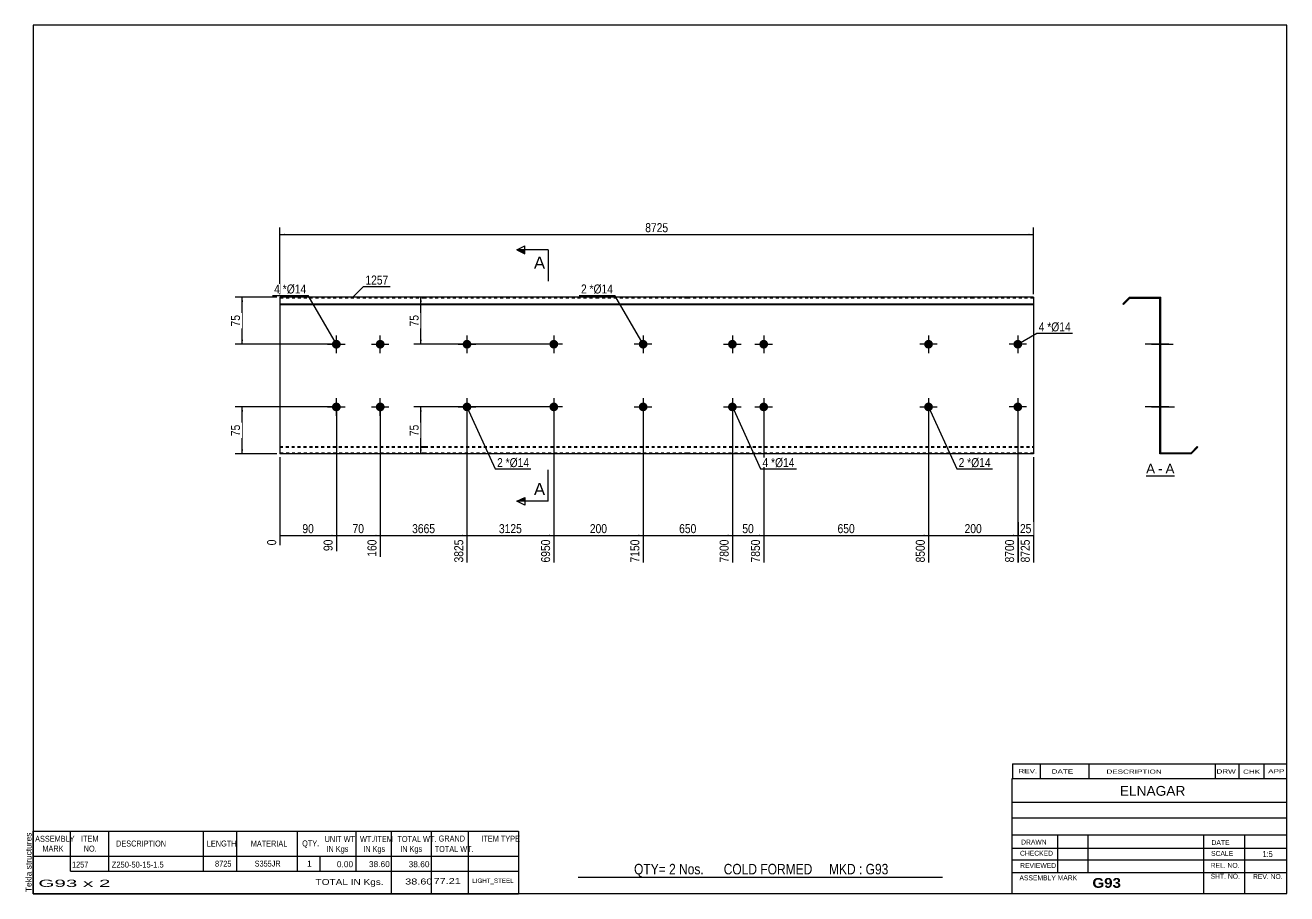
# Model space of a CAD drawing. Header units: millimetres. Extents: x -81 to 321, y -165 to 112.
import ezdxf

# ---------------------------------------------------------------- set-up
doc = ezdxf.new("R2010")
doc.units = ezdxf.units.MM
doc.linetypes.add('DXK_LINE_DOT1', pattern=[1.8814, 0.9407, -0.9407])
doc.styles.add('Arial', font='ARIAL.TTF', dxfattribs={"height": 0.2})
doc.styles.add('Arial Bold', font='ARIALBD.TTF', dxfattribs={"height": 0.2})
doc.styles.add('Arial Narrow', font='ARIALN.TTF', dxfattribs={"height": 0.2})

# ---------------------------------------------------------------- blocks, each defined once
blk = doc.blocks.new('Unknown-629276548-2750')
at = {"color": 5, "linetype": 'Continuous'}
for p, q in [((321.25, 111.75), (-78.75, 111.75)), ((-78.75, 111.75), (-78.75, -165.25)), ((321.25, -165.25), (321.25, 111.75)), ((-78.75, -165.25), (321.25, -165.25))]:
    blk.add_line(p, q, dxfattribs=at)
at = {"color": 174, "linetype": 'Continuous', "style": 'Arial'}
blk.add_text('Tekla structures', height=1.9102, rotation=90, dxfattribs=at).set_placement((-79.25, -164.75))
blk = doc.blocks.new('Unknown-629276548-12 - 2345')
at = {"color": 7, "linetype": 'Continuous'}
blk.add_line((276.38, -31.95), (285.41, -31.95), dxfattribs=at)
at = {"color": 0, "linetype": 'Continuous'}
blk.add_wipeout([(279.22, -31.2), (279.22, -28), (276.38, -28), (276.38, -31.2)], dxfattribs=at)
blk.add_wipeout([(281.6, -31.2), (281.6, -28), (280.18, -28), (280.18, -31.2)], dxfattribs=at)
at = {"color": 96, "linetype": 'Continuous', "style": 'Arial'}
blk.add_text('A', height=3.06, dxfattribs=at).set_placement((276.38, -31.2))
at = {"color": 0, "linetype": 'Continuous'}
blk.add_wipeout([(285.41, -31.2), (285.41, -28), (282.56, -28), (282.56, -31.2)], dxfattribs=at)
at = {"color": 96, "linetype": 'Continuous', "style": 'Arial'}
for s, p in [('A', (282.56, -31.2)), ('-', (280.18, -31.2))]:
    blk.add_text(s, height=3.06, dxfattribs=at).set_placement(p)
blk = doc.blocks.new('Bolt-629276548-2340 - 2331')
at = {"linetype": 'Continuous'}
blk.add_hatch(color=3, dxfattribs=at).paths.add_polyline_path([(208.35, 10, -1), (205.55, 10, -1)])
at = {"color": 3, "linetype": 'Continuous'}
for p, q in [((206.95, 12.8), (206.95, 7.2)), ((209.75, 10), (204.15, 10))]:
    blk.add_line(p, q, dxfattribs=at)
blk = doc.blocks.new('Part-629276548-2334 - 2331')
at = {"color": 2, "linetype": 'Continuous'}
for p, q in [((0, 25), (0, -25)), ((46.19, 25), (0, 25)), ((73.09, 25), (46.29, 25)), ((101.58, 25), (73.19, 25)), ((130.07, 25), (101.68, 25)), ((168.56, 25), (130.17, 25)), ((192.66, 25), (168.66, 25)), ((221.15, 25), (192.76, 25)), ((240.44, 25), (221.25, 25)), ((240.44, 25), (240.44, -25)), ((0, 22.88), (46.19, 22.88)), ((0, 22.67), (46.19, 22.67)), ((46.29, 22.88), (73.09, 22.88)), ((46.29, 22.67), (73.09, 22.67)), ((73.19, 22.88), (101.58, 22.88)), ((73.19, 22.67), (101.58, 22.67)), ((101.68, 22.88), (130.07, 22.88)), ((101.68, 22.67), (130.07, 22.67)), ((130.17, 22.88), (168.56, 22.88)), ((130.17, 22.67), (168.56, 22.67)), ((168.66, 22.88), (192.66, 22.88)), ((168.66, 22.67), (192.66, 22.67)), ((192.76, 22.88), (221.15, 22.88)), ((192.76, 22.67), (221.15, 22.67)), ((221.25, 22.88), (240.44, 22.88)), ((221.25, 22.67), (240.44, 22.67)), ((46.19, -25), (0, -25)), ((73.09, -25), (46.29, -25)), ((101.58, -25), (73.19, -25)), ((130.07, -25), (101.68, -25)), ((168.56, -25), (130.17, -25)), ((192.66, -25), (168.66, -25)), ((221.15, -25), (192.76, -25)), ((240.44, -25), (221.25, -25))]:
    blk.add_line(p, q, dxfattribs=at)
at = {"color": 7, "linetype": 'DXK_LINE_DOT1'}
for p, q in [((46.19, 24.7), (0, 24.7)), ((73.09, 24.7), (46.29, 24.7)), ((101.58, 24.7), (73.19, 24.7)), ((130.07, 24.7), (101.68, 24.7)), ((168.56, 24.7), (130.17, 24.7)), ((192.66, 24.7), (168.66, 24.7)), ((221.15, 24.7), (192.76, 24.7)), ((240.44, 24.7), (221.25, 24.7)), ((0, -22.67), (46.19, -22.67)), ((0, -22.88), (46.19, -22.88)), ((46.29, -22.67), (73.09, -22.67)), ((46.29, -22.88), (73.09, -22.88)), ((73.19, -22.67), (101.58, -22.67)), ((73.19, -22.88), (101.58, -22.88)), ((101.68, -22.67), (130.07, -22.67)), ((101.68, -22.88), (130.07, -22.88)), ((130.17, -22.67), (168.56, -22.67)), ((130.17, -22.88), (168.56, -22.88)), ((168.66, -22.67), (192.66, -22.67)), ((168.66, -22.88), (192.66, -22.88)), ((192.76, -22.67), (221.15, -22.67)), ((192.76, -22.88), (221.15, -22.88)), ((221.25, -22.67), (240.44, -22.67)), ((221.25, -22.88), (240.44, -22.88)), ((46.19, -24.7), (0, -24.7)), ((73.09, -24.7), (46.29, -24.7)), ((101.58, -24.7), (73.19, -24.7)), ((130.07, -24.7), (101.68, -24.7)), ((168.56, -24.7), (130.17, -24.7)), ((192.66, -24.7), (168.66, -24.7)), ((221.15, -24.7), (192.76, -24.7)), ((240.44, -24.7), (221.25, -24.7))]:
    blk.add_line(p, q, dxfattribs=at)
blk = doc.blocks.new('Bolt-629276548-2335 - 2331')
at = {"linetype": 'Continuous'}
for points in [[(88.79, -10, -1), (85.99, -10, -1)], [(236.84, -10, -1), (234.04, -10, -1)]]:
    blk.add_hatch(color=3, dxfattribs=at).paths.add_polyline_path(points)
at = {"color": 3, "linetype": 'Continuous'}
for p, q in [((87.39, -7.2), (87.39, -12.8)), ((235.44, -7.2), (235.44, -12.8)), ((90.19, -10), (84.59, -10)), ((238.24, -10), (232.64, -10))]:
    blk.add_line(p, q, dxfattribs=at)
blk = doc.blocks.new('Bolt-629276548-2336 - 2331')
at = {"linetype": 'Continuous'}
for points in [[(88.79, 10, -1), (85.99, 10, -1)], [(236.84, 10, -1), (234.04, 10, -1)]]:
    blk.add_hatch(color=3, dxfattribs=at).paths.add_polyline_path(points)
at = {"color": 3, "linetype": 'Continuous'}
for p, q in [((87.39, 12.8), (87.39, 7.2)), ((235.44, 12.8), (235.44, 7.2)), ((90.19, 10), (84.59, 10)), ((238.24, 10), (232.64, 10))]:
    blk.add_line(p, q, dxfattribs=at)
blk = doc.blocks.new('Bolt-629276548-2337 - 2331')
at = {"linetype": 'Continuous'}
for points in [[(145.76, 10, -1), (142.96, 10, -1)], [(155.76, 10, -1), (152.96, 10, -1)], [(145.76, -10, -1), (142.96, -10, -1)], [(155.76, -10, -1), (152.96, -10, -1)]]:
    blk.add_hatch(color=3, dxfattribs=at).paths.add_polyline_path(points)
at = {"color": 3, "linetype": 'Continuous'}
for p, q in [((144.36, 12.8), (144.36, 7.2)), ((154.36, 12.8), (154.36, 7.2)), ((141.56, 10), (147.16, 10)), ((151.56, 10), (157.16, 10)), ((144.36, -7.2), (144.36, -12.8)), ((154.36, -7.2), (154.36, -12.8)), ((141.56, -10), (147.16, -10)), ((151.56, -10), (157.16, -10))]:
    blk.add_line(p, q, dxfattribs=at)
blk = doc.blocks.new('Bolt-629276548-2338 - 2331')
at = {"linetype": 'Continuous'}
blk.add_hatch(color=3, dxfattribs=at).paths.add_polyline_path([(117.28, -10, -1), (114.48, -10, -1)])
at = {"color": 3, "linetype": 'Continuous'}
for p, q in [((115.88, -7.2), (115.88, -12.8)), ((113.08, -10), (118.68, -10))]:
    blk.add_line(p, q, dxfattribs=at)
blk = doc.blocks.new('Bolt-629276548-2339 - 2331')
at = {"linetype": 'Continuous'}
blk.add_hatch(color=3, dxfattribs=at).paths.add_polyline_path([(208.35, -10, -1), (205.55, -10, -1)])
at = {"color": 3, "linetype": 'Continuous'}
for p, q in [((206.95, -7.2), (206.95, -12.8)), ((204.15, -10), (209.75, -10))]:
    blk.add_line(p, q, dxfattribs=at)
blk = doc.blocks.new('Bolt-629276548-2341 - 2331')
at = {"linetype": 'Continuous'}
blk.add_hatch(color=3, dxfattribs=at).paths.add_polyline_path([(117.28, 10, -1), (114.48, 10, -1)])
at = {"color": 3, "linetype": 'Continuous'}
for p, q in [((115.88, 12.8), (115.88, 7.2)), ((118.68, 10), (113.08, 10))]:
    blk.add_line(p, q, dxfattribs=at)
blk = doc.blocks.new('Bolt-629276548-2342 - 2331')
at = {"linetype": 'Continuous'}
for points in [[(61.09, 10, -1), (58.29, 10, -1)], [(61.09, -10, -1), (58.29, -10, -1)]]:
    blk.add_hatch(color=3, dxfattribs=at).paths.add_polyline_path(points)
at = {"color": 3, "linetype": 'Continuous'}
for p, q in [((59.69, 12.8), (59.69, 7.2)), ((56.89, 10), (62.49, 10)), ((59.69, -7.2), (59.69, -12.8)), ((56.89, -10), (62.49, -10))]:
    blk.add_line(p, q, dxfattribs=at)
blk = doc.blocks.new('Bolt-629276548-2343 - 2331')
at = {"linetype": 'Continuous'}
for points in [[(16.6, 10), (16.63, 10.29), (16.72, 10.57), (16.87, 10.82), (17.06, 11.04), (17.3, 11.21), (17.57, 11.33), (17.85, 11.39), (18.15, 11.39), (18.43, 11.33), (18.7, 11.21), (18.94, 11.04), (19.13, 10.82), (19.28, 10.57), (19.37, 10.29), (19.4, 10), (19.37, 9.71), (19.28, 9.43), (19.13, 9.18), (18.94, 8.96), (18.7, 8.79), (18.43, 8.67), (18.15, 8.61), (17.85, 8.61), (17.57, 8.67), (17.3, 8.79), (17.06, 8.96), (16.87, 9.18), (16.72, 9.43), (16.63, 9.71)], [(30.6, 10), (30.63, 10.29), (30.72, 10.57), (30.87, 10.82), (31.06, 11.04), (31.3, 11.21), (31.57, 11.33), (31.85, 11.39), (32.15, 11.39), (32.43, 11.33), (32.7, 11.21), (32.94, 11.04), (33.13, 10.82), (33.28, 10.57), (33.37, 10.29), (33.4, 10), (33.37, 9.71), (33.28, 9.43), (33.13, 9.18), (32.94, 8.96), (32.7, 8.79), (32.43, 8.67), (32.15, 8.61), (31.85, 8.61), (31.57, 8.67), (31.3, 8.79), (31.06, 8.96), (30.87, 9.18), (30.72, 9.43), (30.63, 9.71)], [(16.6, -10), (16.63, -9.71), (16.72, -9.43), (16.87, -9.18), (17.06, -8.96), (17.3, -8.79), (17.57, -8.67), (17.85, -8.61), (18.15, -8.61), (18.43, -8.67), (18.7, -8.79), (18.94, -8.96), (19.13, -9.18), (19.28, -9.43), (19.37, -9.71), (19.4, -10), (19.37, -10.29), (19.28, -10.57), (19.13, -10.82), (18.94, -11.04), (18.7, -11.21), (18.43, -11.33), (18.15, -11.39), (17.85, -11.39), (17.57, -11.33), (17.3, -11.21), (17.06, -11.04), (16.87, -10.82), (16.72, -10.57), (16.63, -10.29)], [(30.6, -10), (30.63, -9.71), (30.72, -9.43), (30.87, -9.18), (31.06, -8.96), (31.3, -8.79), (31.57, -8.67), (31.85, -8.61), (32.15, -8.61), (32.43, -8.67), (32.7, -8.79), (32.94, -8.96), (33.13, -9.18), (33.28, -9.43), (33.37, -9.71), (33.4, -10), (33.37, -10.29), (33.28, -10.57), (33.13, -10.82), (32.94, -11.04), (32.7, -11.21), (32.43, -11.33), (32.15, -11.39), (31.85, -11.39), (31.57, -11.33), (31.3, -11.21), (31.06, -11.04), (30.87, -10.82), (30.72, -10.57), (30.63, -10.29)]]:
    blk.add_hatch(color=3, dxfattribs=at).paths.add_polyline_path(points)
at = {"color": 3, "linetype": 'Continuous'}
for p, q in [((18, 7.2), (18, 12.8)), ((32, 7.2), (32, 12.8)), ((15.2, 10), (20.8, 10)), ((29.2, 10), (34.8, 10)), ((18, -12.8), (18, -7.2)), ((32, -12.8), (32, -7.2)), ((15.2, -10), (20.8, -10)), ((29.2, -10), (34.8, -10))]:
    blk.add_line(p, q, dxfattribs=at)
blk = doc.blocks.new('Bolt-629276548-2347 - 2345')
at = {"linetype": 'Continuous'}
blk.add_hatch(color=3, dxfattribs=at).paths.add_polyline_path([(281.04, -11.4), (281.04, -8.6), (280.74, -8.6), (280.74, -11.4)])
blk.add_hatch(color=3, dxfattribs=at).paths.add_polyline_path([(281.04, -11.4), (281.04, -8.6), (280.74, -8.6), (280.74, -11.4)])
at = {"color": 3, "linetype": 'Continuous'}
for p, q in [((282.64, -10), (276.04, -10)), ((282.64, -10), (276.04, -10)), ((281.04, -8.6), (280.74, -8.6)), ((281.04, -8.6), (280.74, -8.6)), ((281.04, -11.4), (280.74, -11.4)), ((281.04, -11.4), (280.74, -11.4))]:
    blk.add_line(p, q, dxfattribs=at)
blk = doc.blocks.new('Bolt-629276548-2355 - 2345')
at = {"linetype": 'Continuous'}
for points in [[(280.74, 11.4), (280.74, 8.6), (281.04, 8.6), (281.04, 11.4)], [(280.74, 11.4), (280.74, 8.6), (281.04, 8.6), (281.04, 11.4)], [(280.74, -8.6), (280.74, -11.4), (281.04, -11.4), (281.04, -8.6)], [(280.74, -8.6), (280.74, -11.4), (281.04, -11.4), (281.04, -8.6)]]:
    blk.add_hatch(color=3, dxfattribs=at).paths.add_polyline_path(points)
at = {"color": 3, "linetype": 'Continuous'}
for p, q in [((283.64, 10), (277.04, 10)), ((283.64, 10), (277.04, 10)), ((281.04, 11.4), (280.74, 11.4)), ((281.04, 11.4), (280.74, 11.4)), ((281.04, 8.6), (280.74, 8.6)), ((281.04, 8.6), (280.74, 8.6)), ((283.64, -10), (277.04, -10)), ((283.64, -10), (277.04, -10)), ((281.04, -8.6), (280.74, -8.6)), ((281.04, -8.6), (280.74, -8.6)), ((281.04, -11.4), (280.74, -11.4)), ((281.04, -11.4), (280.74, -11.4))]:
    blk.add_line(p, q, dxfattribs=at)
blk = doc.blocks.new('Part-629276548-2346 - 2345')
at = {"color": 2, "linetype": 'Continuous'}
for p, q in [((271.04, 25), (268.92, 22.88)), ((269.13, 22.67), (271.17, 24.7)), ((271.04, 25), (281.04, 25)), ((271.17, 24.7), (280.74, 24.7)), ((280.74, -25), (280.74, 24.7)), ((281.04, -24.7), (281.04, 25)), ((268.92, 22.88), (269.13, 22.67)), ((290.62, -24.7), (292.65, -22.67)), ((292.86, -22.88), (290.74, -25)), ((292.65, -22.67), (292.86, -22.88)), ((290.74, -25), (280.74, -25)), ((290.62, -24.7), (281.04, -24.7))]:
    blk.add_line(p, q, dxfattribs=at)
blk = doc.blocks.new('Bolt-629276548-2348 - 2345')
at = {"linetype": 'Continuous'}
blk.add_hatch(color=3, dxfattribs=at).paths.add_polyline_path([(281.04, 8.6), (281.04, 11.4), (280.74, 11.4), (280.74, 8.6)])
blk.add_hatch(color=3, dxfattribs=at).paths.add_polyline_path([(281.04, 8.6), (281.04, 11.4), (280.74, 11.4), (280.74, 8.6)])
at = {"color": 3, "linetype": 'Continuous'}
for p, q in [((282.64, 10), (276.04, 10)), ((282.64, 10), (276.04, 10)), ((281.04, 11.4), (280.74, 11.4)), ((281.04, 11.4), (280.74, 11.4)), ((281.04, 8.6), (280.74, 8.6)), ((281.04, 8.6), (280.74, 8.6))]:
    blk.add_line(p, q, dxfattribs=at)
blk = doc.blocks.new('Bolt-629276548-2349 - 2345')
at = {"linetype": 'Continuous'}
for points in [[(281.04, 8.6), (281.04, 11.4), (280.74, 11.4), (280.74, 8.6)], [(281.04, 8.6), (281.04, 11.4), (280.74, 11.4), (280.74, 8.6)], [(281.04, -11.4), (281.04, -8.6), (280.74, -8.6), (280.74, -11.4)], [(281.04, -11.4), (281.04, -8.6), (280.74, -8.6), (280.74, -11.4)]]:
    blk.add_hatch(color=3, dxfattribs=at).paths.add_polyline_path(points)
at = {"color": 3, "linetype": 'Continuous'}
for p, q in [((278.14, 10), (284.74, 10)), ((278.14, 10), (284.74, 10)), ((280.74, 11.4), (281.04, 11.4)), ((280.74, 11.4), (281.04, 11.4)), ((280.74, 8.6), (281.04, 8.6)), ((280.74, 8.6), (281.04, 8.6)), ((278.14, -10), (284.74, -10)), ((278.14, -10), (284.74, -10)), ((280.74, -8.6), (281.04, -8.6)), ((280.74, -8.6), (281.04, -8.6)), ((280.74, -11.4), (281.04, -11.4)), ((280.74, -11.4), (281.04, -11.4))]:
    blk.add_line(p, q, dxfattribs=at)
blk = doc.blocks.new('Bolt-629276548-2350 - 2345')
at = {"linetype": 'Continuous'}
blk.add_hatch(color=3, dxfattribs=at).paths.add_polyline_path([(281.04, -11.4), (281.04, -8.6), (280.74, -8.6), (280.74, -11.4)])
at = {"color": 3, "linetype": 'Continuous'}
for p, q in [((278.84, -10), (285.44, -10)), ((280.74, -8.6), (281.04, -8.6)), ((280.74, -11.4), (281.04, -11.4))]:
    blk.add_line(p, q, dxfattribs=at)
blk = doc.blocks.new('Bolt-629276548-2351 - 2345')
at = {"linetype": 'Continuous'}
blk.add_hatch(color=3, dxfattribs=at).paths.add_polyline_path([(281.04, -11.4), (281.04, -8.6), (280.74, -8.6), (280.74, -11.4)])
at = {"color": 3, "linetype": 'Continuous'}
for p, q in [((278.84, -10), (285.44, -10)), ((280.74, -8.6), (281.04, -8.6)), ((280.74, -11.4), (281.04, -11.4))]:
    blk.add_line(p, q, dxfattribs=at)
blk = doc.blocks.new('Bolt-629276548-2352 - 2345')
at = {"linetype": 'Continuous'}
blk.add_hatch(color=3, dxfattribs=at).paths.add_polyline_path([(281.04, 8.6), (281.04, 11.4), (280.74, 11.4), (280.74, 8.6)])
at = {"color": 3, "linetype": 'Continuous'}
for p, q in [((282.64, 10), (276.04, 10)), ((281.04, 11.4), (280.74, 11.4)), ((281.04, 8.6), (280.74, 8.6))]:
    blk.add_line(p, q, dxfattribs=at)
blk = doc.blocks.new('Bolt-629276548-2353 - 2345')
at = {"linetype": 'Continuous'}
blk.add_hatch(color=3, dxfattribs=at).paths.add_polyline_path([(281.04, 8.6), (281.04, 11.4), (280.74, 11.4), (280.74, 8.6)])
at = {"color": 3, "linetype": 'Continuous'}
for p, q in [((282.64, 10), (276.04, 10)), ((281.04, 11.4), (280.74, 11.4)), ((281.04, 8.6), (280.74, 8.6))]:
    blk.add_line(p, q, dxfattribs=at)
blk = doc.blocks.new('Bolt-629276548-2354 - 2345')
at = {"linetype": 'Continuous'}
for points in [[(281.04, 8.6), (281.04, 11.4), (280.74, 11.4), (280.74, 8.6)], [(281.04, -11.4), (281.04, -8.6), (280.74, -8.6), (280.74, -11.4)]]:
    blk.add_hatch(color=3, dxfattribs=at).paths.add_polyline_path(points)
at = {"color": 3, "linetype": 'Continuous'}
for p, q in [((280.74, 11.4), (281.04, 11.4)), ((280.74, 10), (285.04, 10)), ((280.74, 8.6), (281.04, 8.6)), ((280.74, -8.6), (281.04, -8.6)), ((280.74, -10), (285.04, -10)), ((280.74, -11.4), (281.04, -11.4))]:
    blk.add_line(p, q, dxfattribs=at)
blk = doc.blocks.new('StraightDimension-629276548-2365 - 2331')
at = {"linetype": 'Continuous'}
blk.add_hatch(color=7, dxfattribs=at).paths.add_polyline_path([(238.94, -50.75), (240.44, -51), (238.94, -51.25)])
at = {"color": 7, "linetype": 'Continuous'}
for p, q in [((235.44, -11), (235.44, -59.61)), ((240.44, -26), (240.44, -59.61)), ((235.44, -51), (240.44, -51))]:
    blk.add_line(p, q, dxfattribs=at)
at = {"color": 0}
blk.add_wipeout([(240.37, -50.85), (240.37, -46.65), (235.51, -46.65), (235.51, -50.85)], dxfattribs=at)
at = {"color": 0, "linetype": 'Continuous'}
blk.add_wipeout([(239.84, -51.7), (235.64, -51.7), (235.64, -60.21), (239.84, -60.21)], dxfattribs=at)
at = {"color": 3, "style": 'Arial Narrow'}
blk.add_text('25', height=2.863, dxfattribs=at).set_placement((236.11, -50.25))
at = {"color": 3, "linetype": 'Continuous', "style": 'Arial Narrow'}
blk.add_text('8725', height=2.863, rotation=90.0002, dxfattribs=at).set_placement((239.24, -59.61))
blk = doc.blocks.new('StraightDimension-629276548-2430 - 2331')
at = {"linetype": 'Continuous'}
for points in [[(44.75, -11.5), (45, -10), (45.25, -11.5)], [(45.25, -23.5), (45, -25), (44.75, -23.5)]]:
    blk.add_hatch(color=7, dxfattribs=at).paths.add_polyline_path(points)
at = {"color": 7, "linetype": 'Continuous'}
for p, q in [((86.39, -10), (42.75, -10)), ((45, -25), (45, -10)), ((58.69, -25), (42.75, -25))]:
    blk.add_line(p, q, dxfattribs=at)
at = {"color": 0}
blk.add_wipeout([(44.85, -15.07), (40.65, -15.07), (40.65, -19.93), (44.85, -19.93)], dxfattribs=at)
at = {"color": 3, "style": 'Arial Narrow'}
blk.add_text('75', height=2.863, rotation=90.0002, dxfattribs=at).set_placement((44.25, -19.33))
blk = doc.blocks.new('StraightDimension-629276548-2366 - 2331')
at = {"linetype": 'Continuous'}
blk.add_hatch(color=7, dxfattribs=at).paths.add_polyline_path([(233.94, -50.75), (235.44, -51), (233.94, -51.25)])
at = {"color": 7, "linetype": 'Continuous'}
for p, q in [((206.95, -11), (206.95, -59.61)), ((235.44, -11), (235.44, -59.61)), ((206.95, -51), (235.44, -51))]:
    blk.add_line(p, q, dxfattribs=at)
at = {"color": 0}
blk.add_wipeout([(224.54, -50.85), (224.54, -46.65), (217.85, -46.65), (217.85, -50.85)], dxfattribs=at)
at = {"color": 0, "linetype": 'Continuous'}
blk.add_wipeout([(234.84, -51.7), (230.64, -51.7), (230.64, -60.21), (234.84, -60.21)], dxfattribs=at)
at = {"color": 3, "style": 'Arial Narrow'}
blk.add_text('200', height=2.863, dxfattribs=at).set_placement((218.45, -50.25))
at = {"color": 3, "linetype": 'Continuous', "style": 'Arial Narrow'}
blk.add_text('8700', height=2.863, rotation=90.0002, dxfattribs=at).set_placement((234.24, -59.61))
blk = doc.blocks.new('StraightDimension-629276548-2367 - 2331')
at = {"linetype": 'Continuous'}
blk.add_hatch(color=7, dxfattribs=at).paths.add_polyline_path([(205.45, -50.75), (206.95, -51), (205.45, -51.25)])
at = {"color": 7, "linetype": 'Continuous'}
for p, q in [((154.36, -11), (154.36, -59.61)), ((206.95, -11), (206.95, -59.61)), ((154.36, -51), (206.95, -51))]:
    blk.add_line(p, q, dxfattribs=at)
at = {"color": 0}
blk.add_wipeout([(184, -50.85), (184, -46.65), (177.32, -46.65), (177.32, -50.85)], dxfattribs=at)
at = {"color": 0, "linetype": 'Continuous'}
blk.add_wipeout([(206.35, -51.7), (202.15, -51.7), (202.15, -60.21), (206.35, -60.21)], dxfattribs=at)
at = {"color": 3, "style": 'Arial Narrow'}
blk.add_text('650', height=2.863, dxfattribs=at).set_placement((177.92, -50.25))
at = {"color": 3, "linetype": 'Continuous', "style": 'Arial Narrow'}
blk.add_text('8500', height=2.863, rotation=90.0002, dxfattribs=at).set_placement((205.75, -59.61))
blk = doc.blocks.new('StraightDimension-629276548-2368 - 2331')
at = {"linetype": 'Continuous'}
blk.add_hatch(color=7, dxfattribs=at).paths.add_polyline_path([(152.86, -50.75), (154.36, -51), (152.86, -51.25)])
at = {"color": 7, "linetype": 'Continuous'}
for p, q in [((144.36, -11), (144.36, -59.61)), ((154.36, -11), (154.36, -59.61)), ((144.36, -51), (154.36, -51))]:
    blk.add_line(p, q, dxfattribs=at)
at = {"color": 0}
blk.add_wipeout([(151.79, -50.85), (151.79, -46.65), (146.94, -46.65), (146.94, -50.85)], dxfattribs=at)
at = {"color": 0, "linetype": 'Continuous'}
blk.add_wipeout([(153.76, -51.7), (149.56, -51.7), (149.56, -60.21), (153.76, -60.21)], dxfattribs=at)
at = {"color": 3, "style": 'Arial Narrow'}
blk.add_text('50', height=2.863, dxfattribs=at).set_placement((147.54, -50.25))
at = {"color": 3, "linetype": 'Continuous', "style": 'Arial Narrow'}
blk.add_text('7850', height=2.863, rotation=90.0002, dxfattribs=at).set_placement((153.16, -59.61))
blk = doc.blocks.new('StraightDimension-629276548-2369 - 2331')
at = {"linetype": 'Continuous'}
blk.add_hatch(color=7, dxfattribs=at).paths.add_polyline_path([(142.86, -50.75), (144.36, -51), (142.86, -51.25)])
at = {"color": 7, "linetype": 'Continuous'}
for p, q in [((115.88, -11), (115.88, -59.61)), ((144.36, -11), (144.36, -59.61)), ((115.88, -51), (144.36, -51))]:
    blk.add_line(p, q, dxfattribs=at)
at = {"color": 0}
blk.add_wipeout([(133.46, -50.85), (133.46, -46.65), (126.78, -46.65), (126.78, -50.85)], dxfattribs=at)
at = {"color": 0, "linetype": 'Continuous'}
blk.add_wipeout([(143.76, -51.7), (139.56, -51.7), (139.56, -60.21), (143.76, -60.21)], dxfattribs=at)
at = {"color": 3, "style": 'Arial Narrow'}
blk.add_text('650', height=2.863, dxfattribs=at).set_placement((127.38, -50.25))
at = {"color": 3, "linetype": 'Continuous', "style": 'Arial Narrow'}
blk.add_text('7800', height=2.863, rotation=90.0002, dxfattribs=at).set_placement((143.16, -59.61))
blk = doc.blocks.new('StraightDimension-629276548-2370 - 2331')
at = {"linetype": 'Continuous'}
blk.add_hatch(color=7, dxfattribs=at).paths.add_polyline_path([(114.38, -50.75), (115.88, -51), (114.38, -51.25)])
at = {"color": 7, "linetype": 'Continuous'}
for p, q in [((87.39, -11), (87.39, -59.61)), ((115.88, -11), (115.88, -59.61)), ((87.39, -51), (115.88, -51))]:
    blk.add_line(p, q, dxfattribs=at)
at = {"color": 0}
blk.add_wipeout([(104.97, -50.85), (104.97, -46.65), (98.29, -46.65), (98.29, -50.85)], dxfattribs=at)
at = {"color": 0, "linetype": 'Continuous'}
blk.add_wipeout([(115.28, -51.7), (111.08, -51.7), (111.08, -60.21), (115.28, -60.21)], dxfattribs=at)
at = {"color": 3, "style": 'Arial Narrow'}
blk.add_text('200', height=2.863, dxfattribs=at).set_placement((98.89, -50.25))
at = {"color": 3, "linetype": 'Continuous', "style": 'Arial Narrow'}
blk.add_text('7150', height=2.863, rotation=90.0002, dxfattribs=at).set_placement((114.68, -59.61))
blk = doc.blocks.new('StraightDimension-629276548-2371 - 2331')
at = {"linetype": 'Continuous'}
blk.add_hatch(color=7, dxfattribs=at).paths.add_polyline_path([(85.89, -50.75), (87.39, -51), (85.89, -51.25)])
at = {"color": 7, "linetype": 'Continuous'}
for p, q in [((59.69, -11), (59.69, -59.61)), ((87.39, -11), (87.39, -59.61)), ((59.69, -51), (87.39, -51))]:
    blk.add_line(p, q, dxfattribs=at)
at = {"color": 0}
blk.add_wipeout([(77.8, -50.85), (77.8, -46.65), (69.28, -46.65), (69.28, -50.85)], dxfattribs=at)
at = {"color": 0, "linetype": 'Continuous'}
blk.add_wipeout([(86.79, -51.7), (82.59, -51.7), (82.59, -60.21), (86.79, -60.21)], dxfattribs=at)
at = {"color": 3, "style": 'Arial Narrow'}
blk.add_text('3125', height=2.863, dxfattribs=at).set_placement((69.88, -50.25))
at = {"color": 3, "linetype": 'Continuous', "style": 'Arial Narrow'}
blk.add_text('6950', height=2.863, rotation=90.0002, dxfattribs=at).set_placement((86.19, -59.61))
blk = doc.blocks.new('StraightDimension-629276548-2436 - 2331')
at = {"linetype": 'Continuous'}
for points in [[(1.5, 44.75), (0, 45), (1.5, 45.25)], [(238.94, 45.25), (240.44, 45), (238.94, 44.75)]]:
    blk.add_hatch(color=7, dxfattribs=at).paths.add_polyline_path(points)
at = {"color": 7, "linetype": 'Continuous'}
for p, q in [((0, 26), (0, 47.25)), ((0, 45), (240.44, 45)), ((240.44, 26), (240.44, 47.25))]:
    blk.add_line(p, q, dxfattribs=at)
at = {"color": 0}
blk.add_wipeout([(124.48, 45.15), (124.48, 49.35), (115.96, 49.35), (115.96, 45.15)], dxfattribs=at)
at = {"color": 3, "style": 'Arial Narrow'}
blk.add_text('8725', height=2.863, dxfattribs=at).set_placement((116.56, 45.75))
blk = doc.blocks.new('StraightDimension-629276548-2372 - 2331')
at = {"linetype": 'Continuous'}
blk.add_hatch(color=7, dxfattribs=at).paths.add_polyline_path([(58.19, -50.75), (59.69, -51), (58.19, -51.25)])
at = {"color": 7, "linetype": 'Continuous'}
for p, q in [((32, -11), (32, -57.78)), ((59.69, -11), (59.69, -59.61)), ((32, -51), (59.69, -51))]:
    blk.add_line(p, q, dxfattribs=at)
at = {"color": 0}
blk.add_wipeout([(50.1, -50.85), (50.1, -46.65), (41.59, -46.65), (41.59, -50.85)], dxfattribs=at)
at = {"color": 0, "linetype": 'Continuous'}
blk.add_wipeout([(59.09, -51.7), (54.89, -51.7), (54.89, -60.21), (59.09, -60.21)], dxfattribs=at)
at = {"color": 3, "style": 'Arial Narrow'}
blk.add_text('3665', height=2.863, dxfattribs=at).set_placement((42.19, -50.25))
at = {"color": 3, "linetype": 'Continuous', "style": 'Arial Narrow'}
blk.add_text('3825', height=2.863, rotation=90.0002, dxfattribs=at).set_placement((58.49, -59.61))
blk = doc.blocks.new('StraightDimension-629276548-2373 - 2331')
at = {"linetype": 'Continuous'}
blk.add_hatch(color=7, dxfattribs=at).paths.add_polyline_path([(30.5, -50.75), (32, -51), (30.5, -51.25)])
at = {"color": 7, "linetype": 'Continuous'}
for p, q in [((18, -11), (18, -55.96)), ((32, -11), (32, -57.78)), ((18, -51), (32, -51))]:
    blk.add_line(p, q, dxfattribs=at)
at = {"color": 0}
blk.add_wipeout([(27.43, -50.85), (27.43, -46.65), (22.57, -46.65), (22.57, -50.85)], dxfattribs=at)
at = {"color": 0, "linetype": 'Continuous'}
blk.add_wipeout([(31.4, -51.7), (27.2, -51.7), (27.2, -58.38), (31.4, -58.38)], dxfattribs=at)
at = {"color": 3, "style": 'Arial Narrow'}
blk.add_text('70', height=2.863, dxfattribs=at).set_placement((23.17, -50.25))
at = {"color": 3, "linetype": 'Continuous', "style": 'Arial Narrow'}
blk.add_text('160', height=2.863, rotation=90.0002, dxfattribs=at).set_placement((30.8, -57.78))
blk = doc.blocks.new('StraightDimension-629276548-2374 - 2331')
at = {"linetype": 'Continuous'}
blk.add_hatch(color=7, dxfattribs=at).paths.add_polyline_path([(16.5, -50.75), (18, -51), (16.5, -51.25)])
at = {"color": 7, "linetype": 'Continuous'}
for p, q in [((18, -11), (18, -55.96)), ((0, -26), (0, -54.13)), ((0, -51), (18, -51))]:
    blk.add_line(p, q, dxfattribs=at)
at = {"color": 0}
blk.add_wipeout([(11.43, -50.85), (11.43, -46.65), (6.57, -46.65), (6.57, -50.85)], dxfattribs=at)
at = {"color": 0, "linetype": 'Continuous'}
blk.add_wipeout([(-0.6, -51.7), (-4.8, -51.7), (-4.8, -54.73), (-0.6, -54.73)], dxfattribs=at)
at = {"color": 3, "style": 'Arial Narrow'}
blk.add_text('90', height=2.863, dxfattribs=at).set_placement((7.17, -50.25))
at = {"color": 3, "linetype": 'Continuous', "style": 'Arial Narrow'}
blk.add_text('0', height=2.86, rotation=90.0002, dxfattribs=at).set_placement((-1.2, -54.13))
at = {"color": 0, "linetype": 'Continuous'}
blk.add_wipeout([(17.4, -51.7), (13.2, -51.7), (13.2, -56.56), (17.4, -56.56)], dxfattribs=at)
at = {"color": 3, "linetype": 'Continuous', "style": 'Arial Narrow'}
blk.add_text('90', height=2.863, rotation=90.0002, dxfattribs=at).set_placement((16.8, -55.96))
blk = doc.blocks.new('StraightDimension-629276548-2414 - 2331')
at = {"linetype": 'Continuous'}
for points in [[(-12.25, 23.5), (-12, 25), (-11.75, 23.5)], [(-11.75, 11.5), (-12, 10), (-12.25, 11.5)]]:
    blk.add_hatch(color=7, dxfattribs=at).paths.add_polyline_path(points)
at = {"color": 7, "linetype": 'Continuous'}
for p, q in [((-1, 25), (-14.25, 25)), ((-12, 10), (-12, 25)), ((17, 10), (-14.25, 10))]:
    blk.add_line(p, q, dxfattribs=at)
at = {"color": 0}
blk.add_wipeout([(-12.15, 19.93), (-16.35, 19.93), (-16.35, 15.07), (-12.15, 15.07)], dxfattribs=at)
at = {"color": 3, "style": 'Arial Narrow'}
blk.add_text('75', height=2.863, rotation=90.0002, dxfattribs=at).set_placement((-12.75, 15.67))
blk = doc.blocks.new('StraightDimension-629276548-2419 - 2331')
at = {"linetype": 'Continuous'}
for points in [[(-12.25, -11.5), (-12, -10), (-11.75, -11.5)], [(-11.75, -23.5), (-12, -25), (-12.25, -23.5)]]:
    blk.add_hatch(color=7, dxfattribs=at).paths.add_polyline_path(points)
at = {"color": 7, "linetype": 'Continuous'}
for p, q in [((17, -10), (-14.25, -10)), ((-12, -25), (-12, -10)), ((-1, -25), (-14.25, -25))]:
    blk.add_line(p, q, dxfattribs=at)
at = {"color": 0}
blk.add_wipeout([(-12.15, -15.07), (-16.35, -15.07), (-16.35, -19.93), (-12.15, -19.93)], dxfattribs=at)
at = {"color": 3, "style": 'Arial Narrow'}
blk.add_text('75', height=2.863, rotation=90.0002, dxfattribs=at).set_placement((-12.75, -19.33))
blk = doc.blocks.new('StraightDimension-629276548-2424 - 2331')
at = {"linetype": 'Continuous'}
for points in [[(44.75, 23.5), (45, 25), (45.25, 23.5)], [(45.25, 11.5), (45, 10), (44.75, 11.5)]]:
    blk.add_hatch(color=7, dxfattribs=at).paths.add_polyline_path(points)
at = {"color": 7, "linetype": 'Continuous'}
for p, q in [((58.69, 25), (42.75, 25)), ((45, 10), (45, 25)), ((86.39, 10), (42.75, 10))]:
    blk.add_line(p, q, dxfattribs=at)
at = {"color": 0}
blk.add_wipeout([(44.85, 19.93), (40.65, 19.93), (40.65, 15.07), (44.85, 15.07)], dxfattribs=at)
at = {"color": 3, "style": 'Arial Narrow'}
blk.add_text('75', height=2.863, rotation=90.0002, dxfattribs=at).set_placement((44.25, 15.67))
blk = doc.blocks.new('CBS_CALLOFF-629276548-2782')
at = {"color": 7, "linetype": 'Continuous'}
blk.add_line((95.13, -159.98), (211.36, -160), dxfattribs=at)
at = {"color": 3, "linetype": 'Continuous', "style": 'Arial Narrow'}
blk.add_text('QTY= 2 Nos.      COLD FORMED     MKD : G93', height=3.3405, dxfattribs=at).set_placement((112.99, -159.09))
blk = doc.blocks.new('CBS_BOM-629276548-2781')
at = {"color": 7, "linetype": 'Continuous'}
for p, q in [((-78.78, -153.28), (-78.78, -145.28)), ((-78.78, -145.28), (76.14, -145.28)), ((-66.78, -153.28), (-66.78, -145.28)), ((-54.59, -153.28), (-54.59, -145.28)), ((-24.43, -153.28), (-24.43, -145.28)), ((-13.75, -153.28), (-13.75, -145.28)), ((5.57, -153.28), (5.57, -145.28)), ((24.37, -153.28), (24.37, -145.28)), ((35.58, -153.28), (35.58, -145.28)), ((48.37, -153.28), (48.37, -145.28)), ((60.12, -153.28), (60.12, -145.28)), ((76.14, -145.29), (76.14, -153.27)), ((-78.78, -153.28), (76.14, -153.28)), ((-78.78, -158.08), (-78.78, -153.28)), ((-66.78, -158.08), (-66.78, -153.28)), ((-54.59, -158.08), (-54.59, -153.28)), ((-24.43, -158.08), (-24.43, -153.28)), ((-13.75, -158.08), (-13.75, -153.28)), ((5.57, -158.08), (5.57, -153.28)), ((12.83, -158.08), (12.83, -153.28)), ((24.37, -158.08), (24.37, -153.28)), ((35.58, -158.08), (35.58, -153.28)), ((48.37, -158.08), (48.37, -153.28)), ((60.14, -158.08), (60.14, -153.28)), ((76.14, -153.28), (76.14, -158.08)), ((-78.78, -165.28), (-78.78, -158.1)), ((-66.78, -158.08), (76.14, -158.08)), ((35.58, -165.28), (35.58, -158.1)), ((48.37, -165.28), (48.37, -158.1)), ((60.18, -165.28), (60.18, -158.1)), ((76.14, -158.08), (76.14, -165.28)), ((-78.78, -165.28), (76.14, -165.28))]:
    blk.add_line(p, q, dxfattribs=at)
at = {"color": 3, "linetype": 'Continuous', "style": 'Arial'}
for s, height, width, p in [('ASSEMBLY', 1.91, 0.7, (-78.1, -148.71)), ('ITEM', 1.91, 0.8, (-63.45, -148.71)), ('DESCRIPTION', 1.9102, 0.8, (-52.27, -150.21)), ('LENGTH', 1.91, 0.7, (-23.32, -150.21)), ('MATERIAL', 1.91, 0.8, (-9.3, -150.26)), ('QTY.', 1.91, 0.8, (7.09, -150.18)), ('UNIT WT.', 1.91, 0.7, (14.26, -148.78)), ('WT./ITEM', 1.91, 0.7, (25.55, -148.78)), ('TOTAL WT.', 1.91, 0.7, (37.49, -148.78)), ('GRAND', 1.91, 0.8, (50.64, -148.62)), ('ITEM TYPE', 1.91, 0.7, (64.28, -148.7)), ('MARK', 1.91, 0.8, (-75.78, -151.84)), ('NO.', 1.91, 0.8, (-62.6, -151.84)), ('IN Kgs', 1.91, 0.8, (14.84, -151.92)), ('IN Kgs', 1.91, 0.8, (26.59, -151.92)), ('IN Kgs', 1.91, 0.8, (38.38, -151.92)), ('TOTAL WT.', 1.91, 0.7, (49.38, -151.96))]:
    blk.add_text(s, height=height, dxfattribs=dict(at, width=width)).set_placement(p)
at = {"color": 7, "linetype": 'Continuous', "style": 'Arial'}
for s, height, width, p in [('1257', 1.91, 0.8, (-66.32, -156.93)), ('Z250-50-15-1.5', 1.9102, 0.9, (-53.65, -156.93)), ('8725', 1.91, 0.85, (-20.71, -156.65)), ('S355JR', 1.91, 0.8, (-8.06, -156.62))]:
    blk.add_text(s, height=height, dxfattribs=dict(at, width=width)).set_placement(p)
for s, p in [('1', (8.66, -156.62)), ('0.00', (18.17, -156.81)), ('38.60', (28.39, -156.78)), ('38.60', (41.06, -156.81))]:
    blk.add_text(s, height=1.91, dxfattribs=at).set_placement(p)
at = {"color": 6, "linetype": 'Continuous', "style": 'Arial'}
for s, height, width, p in [('G93 x 2', 2.292, 2.05, (-77.06, -163.09)), ('TOTAL IN Kgs.', 1.9102, 1.2, (11.38, -162.48)), ('38.60', 1.91, 1.3, (39.97, -162.33)), ('77.21', 1.91, 1.3, (49.04, -162.17))]:
    blk.add_text(s, height=height, dxfattribs=dict(at, width=width)).set_placement(p)
blk.add_text('LIGHT_STEEL', height=1.4135, dxfattribs=at).set_placement((61.39, -161.83))
blk = doc.blocks.new('CBS_NAME_BLOG-629276548-2783')
at = {"color": 7, "linetype": 'Continuous'}
for p, q in [((233.66, -128.5), (321.18, -128.5)), ((233.66, -165.21), (233.66, -128.5)), ((233.66, -136.04), (321.18, -136.04)), ((233.73, -141.09), (321.25, -141.09)), ((233.66, -146.46), (321.18, -146.46)), ((248.18, -158.57), (248.18, -146.47)), ((257.87, -158.54), (257.87, -146.47)), ((294.78, -165.21), (294.78, -146.48)), ((307.83, -165.21), (307.83, -146.47)), ((233.67, -150.76), (321.25, -150.74)), ((233.66, -154.51), (321.18, -154.51)), ((233.66, -158.55), (321.18, -158.55)), ((233.66, -165.25), (321.25, -165.25))]:
    blk.add_line(p, q, dxfattribs=at)
at = {"color": 3, "linetype": 'Continuous', "style": 'Arial'}
blk.add_text('ELNAGAR', height=3.133, dxfattribs=at).set_placement((267.98, -134.03))
at = {"color": 3, "linetype": 'Continuous'}
for s, height, style, width, p in [('DRAWN', 1.566, 'Arial', 0.9, (236.49, -149.57)), ('DATE', 1.566, 'Arial', 0.9, (297.25, -149.73)), ('CHECKED', 1.566, 'Arial', 0.9, (236.14, -153.14)), ('SCALE', 1.566, 'Arial', 0.9, (297.1, -153.21)), ('1:5', 1.957, 'Arial Narrow', 0.9, (313.55, -153.57)), ('REVIEWED', 1.566, 'Arial', 0.9, (236.18, -157.06)), ('REL. NO.', 1.566, 'Arial', 0.9, (296.96, -157.01)), ('ASSEMBLY MARK', 1.5663, 'Arial', 0.9, (235.96, -160.99)), ('G93', 3.131, 'Arial Bold', 1.1, (259.24, -163.39)), ('SHT. NO.', 1.566, 'Arial', 0.9, (296.96, -160.48)), ('REV. NO.', 1.566, 'Arial', 0.9, (310.48, -160.57))]:
    blk.add_text(s, height=height, dxfattribs=dict(at, style=style, width=width)).set_placement(p)
blk = doc.blocks.new('CBS_REVISION-629276548-2784')
at = {"color": 7, "linetype": 'Continuous'}
for p, q in [((233.74, -123.87), (321.24, -123.87)), ((233.74, -123.87), (233.74, -128.5)), ((242.54, -123.87), (242.54, -128.5)), ((258.13, -123.87), (258.13, -128.44)), ((298.39, -123.87), (298.39, -128.5)), ((305.93, -123.87), (305.93, -128.5)), ((313.88, -123.87), (313.88, -128.5)), ((233.74, -128.5), (321.24, -128.5))]:
    blk.add_line(p, q, dxfattribs=at)
at = {"color": 7, "style": 'Arial Narrow', "width": 1.7}
for s, height, p in [('REV.', 1.326, (235.6, -126.82)), ('DATE', 1.326, (246.23, -126.94)), ('DESCRIPTION', 1.3257, (263.71, -126.99)), ('DRW', 1.326, (298.82, -126.93)), ('CHK', 1.326, (307.31, -127.02)), ('APP', 1.326, (315.31, -126.87))]:
    blk.add_text(s, height=height, dxfattribs=at).set_placement(p)
blk = doc.blocks.new('SectionMark-629276548-2363 - 2331')
at = {"linetype": 'Continuous'}
for points in [[(78.11, 40.1), (78.11, 38.85), (75.61, 40.1)], [(78.11, -38.85), (78.11, -40.1), (75.61, -40.1)]]:
    blk.add_hatch(color=30, dxfattribs=at).paths.add_polyline_path(points)
at = {"color": 30, "linetype": 'Continuous'}
for p, q in [((75.61, 40.1), (78.11, 41.35)), ((78.11, 38.85), (78.11, 41.35)), ((75.61, 40.1), (78.11, 38.85)), ((75.61, -40.1), (78.11, -38.85)), ((78.11, -41.35), (75.61, -40.1)), ((78.11, -38.85), (78.11, -41.35))]:
    blk.add_line(p, q, dxfattribs=at)
at = {"color": 0, "linetype": 'Continuous'}
for points in [[(84.61, 34.1), (84.61, 38.1), (81.05, 38.1), (81.05, 34.1)], [(84.61, -38.1), (84.61, -34.1), (81.05, -34.1), (81.05, -38.1)]]:
    blk.add_wipeout(points, dxfattribs=at)
at = {"color": 30, "linetype": 'Continuous'}
for p, q in [((85.61, 40.1), (75.61, 40.1)), ((85.61, 40.1), (85.61, 30.1)), ((85.61, -40.1), (85.61, -30.1)), ((85.61, -40.1), (75.61, -40.1))]:
    blk.add_line(p, q, dxfattribs=at)
at = {"color": 96, "linetype": 'Continuous', "style": 'Arial'}
for p in [(81.05, 34.1), (81.05, -38.1)]:
    blk.add_text('A', height=3.82, dxfattribs=at).set_placement(p)
blk = doc.blocks.new('Mark-629276548-2439 - 2331')
at = {"color": 0}
blk.add_wipeout([(34.59, 29.04), (34.59, 32.04), (27.28, 32.04), (27.28, 29.04)], dxfattribs=at)
blk.add_wipeout([(34.59, 29.04), (34.59, 32.04), (27.28, 32.04), (27.28, 29.04)], dxfattribs=at)
at = {"color": 7, "linetype": 'Continuous'}
for p, q in [((23.15, 24.9), (26.68, 28.44)), ((26.68, 28.44), (35.19, 28.44))]:
    blk.add_line(p, q, dxfattribs=at)
at = {"color": 3, "style": 'Arial Narrow'}
blk.add_text('1257', height=2.863, dxfattribs=at).set_placement((27.28, 29.04))
blk = doc.blocks.new('MarkSet-629276548-2444 - 2331')
at = {"color": 0}
blk.add_wipeout([(243.93, 14.1), (243.93, 17.1), (242.1, 17.1), (242.1, 14.1)], dxfattribs=at)
blk.add_wipeout([(243.93, 14.1), (243.93, 17.1), (242.1, 17.1), (242.1, 14.1)], dxfattribs=at)
at = {"color": 7, "linetype": 'Continuous'}
blk.add_line((235.44, 10), (241.5, 13.5), dxfattribs=at)
at = {"color": 0}
blk.add_wipeout([(246.11, 14.1), (246.11, 17.1), (244.83, 17.1), (244.83, 14.1)], dxfattribs=at)
blk.add_wipeout([(246.11, 14.1), (246.11, 17.1), (244.83, 17.1), (244.83, 14.1)], dxfattribs=at)
at = {"color": 3, "style": 'Arial Narrow'}
blk.add_text('4', height=2.86, dxfattribs=at).set_placement((242.1, 14.1))
at = {"color": 0}
blk.add_wipeout([(252.32, 14.1), (252.32, 17.1), (246.11, 17.1), (246.11, 14.1)], dxfattribs=at)
blk.add_wipeout([(252.32, 14.1), (252.32, 17.1), (246.11, 17.1), (246.11, 14.1)], dxfattribs=at)
at = {"color": 7, "linetype": 'Continuous'}
blk.add_line((241.5, 13.5), (252.92, 13.5), dxfattribs=at)
at = {"color": 3, "style": 'Arial Narrow'}
for s, height, p in [('*', 2.86, (244.83, 14.1)), ('Ø14', 2.863, (246.11, 14.1))]:
    blk.add_text(s, height=height, dxfattribs=at).set_placement(p)
blk = doc.blocks.new('MarkSet-629276548-2449 - 2331')
at = {"color": 0}
blk.add_wipeout([(97.88, 26.19), (97.88, 29.19), (96.06, 29.19), (96.06, 26.19)], dxfattribs=at)
blk.add_wipeout([(97.88, 26.19), (97.88, 29.19), (96.06, 29.19), (96.06, 26.19)], dxfattribs=at)
blk.add_wipeout([(100.06, 26.19), (100.06, 29.19), (98.78, 29.19), (98.78, 26.19)], dxfattribs=at)
blk.add_wipeout([(100.06, 26.19), (100.06, 29.19), (98.78, 29.19), (98.78, 26.19)], dxfattribs=at)
at = {"color": 3, "style": 'Arial Narrow'}
blk.add_text('2', height=2.86, dxfattribs=at).set_placement((96.06, 26.19))
at = {"color": 0}
blk.add_wipeout([(106.28, 26.19), (106.28, 29.19), (100.06, 29.19), (100.06, 26.19)], dxfattribs=at)
blk.add_wipeout([(106.28, 26.19), (106.28, 29.19), (100.06, 29.19), (100.06, 26.19)], dxfattribs=at)
at = {"color": 7, "linetype": 'Continuous'}
for p in [(95.46, 25.59), (115.88, 10)]:
    blk.add_line(p, (106.88, 25.59), dxfattribs=at)
at = {"color": 3, "style": 'Arial Narrow'}
for s, height, p in [('*', 2.86, (98.78, 26.19)), ('Ø14', 2.863, (100.06, 26.19))]:
    blk.add_text(s, height=height, dxfattribs=at).set_placement(p)
blk = doc.blocks.new('MarkSet-629276548-2454 - 2331')
at = {"color": 0}
blk.add_wipeout([(218.38, -29.19), (218.38, -26.19), (216.55, -26.19), (216.55, -29.19)], dxfattribs=at)
blk.add_wipeout([(218.38, -29.19), (218.38, -26.19), (216.55, -26.19), (216.55, -29.19)], dxfattribs=at)
at = {"color": 7, "linetype": 'Continuous'}
blk.add_line((206.95, -10), (215.95, -29.79), dxfattribs=at)
at = {"color": 0}
blk.add_wipeout([(220.56, -29.19), (220.56, -26.19), (219.28, -26.19), (219.28, -29.19)], dxfattribs=at)
blk.add_wipeout([(220.56, -29.19), (220.56, -26.19), (219.28, -26.19), (219.28, -29.19)], dxfattribs=at)
at = {"color": 3, "style": 'Arial Narrow'}
blk.add_text('2', height=2.86, dxfattribs=at).set_placement((216.55, -29.19))
at = {"color": 0}
blk.add_wipeout([(226.77, -29.19), (226.77, -26.19), (220.56, -26.19), (220.56, -29.19)], dxfattribs=at)
blk.add_wipeout([(226.77, -29.19), (226.77, -26.19), (220.56, -26.19), (220.56, -29.19)], dxfattribs=at)
at = {"color": 7, "linetype": 'Continuous'}
blk.add_line((215.95, -29.79), (227.37, -29.79), dxfattribs=at)
at = {"color": 3, "style": 'Arial Narrow'}
for s, height, p in [('*', 2.86, (219.28, -29.19)), ('Ø14', 2.863, (220.56, -29.19))]:
    blk.add_text(s, height=height, dxfattribs=at).set_placement(p)
blk = doc.blocks.new('Mark-629276548-2457 - 2331')
at = {"color": 0}
blk.add_wipeout([(155.79, -29.19), (155.79, -26.19), (153.96, -26.19), (153.96, -29.19)], dxfattribs=at)
blk.add_wipeout([(155.79, -29.19), (155.79, -26.19), (153.96, -26.19), (153.96, -29.19)], dxfattribs=at)
at = {"color": 7, "linetype": 'Continuous'}
blk.add_line((144.36, -10), (153.36, -29.79), dxfattribs=at)
at = {"color": 0}
blk.add_wipeout([(157.97, -29.19), (157.97, -26.19), (156.69, -26.19), (156.69, -29.19)], dxfattribs=at)
blk.add_wipeout([(157.97, -29.19), (157.97, -26.19), (156.69, -26.19), (156.69, -29.19)], dxfattribs=at)
at = {"color": 3, "style": 'Arial Narrow'}
blk.add_text('4', height=2.86, dxfattribs=at).set_placement((153.96, -29.19))
at = {"color": 0}
blk.add_wipeout([(164.18, -29.19), (164.18, -26.19), (157.97, -26.19), (157.97, -29.19)], dxfattribs=at)
blk.add_wipeout([(164.18, -29.19), (164.18, -26.19), (157.97, -26.19), (157.97, -29.19)], dxfattribs=at)
at = {"color": 7, "linetype": 'Continuous'}
blk.add_line((153.36, -29.79), (164.78, -29.79), dxfattribs=at)
at = {"color": 3, "style": 'Arial Narrow'}
for s, height, p in [('*', 2.86, (156.69, -29.19)), ('Ø14', 2.863, (157.97, -29.19))]:
    blk.add_text(s, height=height, dxfattribs=at).set_placement(p)
blk = doc.blocks.new('Mark-629276548-2458 - 2331')
at = {"color": 0}
blk.add_wipeout([(71.12, -29.19), (71.12, -26.19), (69.29, -26.19), (69.29, -29.19)], dxfattribs=at)
blk.add_wipeout([(71.12, -29.19), (71.12, -26.19), (69.29, -26.19), (69.29, -29.19)], dxfattribs=at)
at = {"color": 7, "linetype": 'Continuous'}
blk.add_line((59.69, -10), (68.69, -29.79), dxfattribs=at)
at = {"color": 0}
blk.add_wipeout([(73.3, -29.19), (73.3, -26.19), (72.02, -26.19), (72.02, -29.19)], dxfattribs=at)
blk.add_wipeout([(73.3, -29.19), (73.3, -26.19), (72.02, -26.19), (72.02, -29.19)], dxfattribs=at)
at = {"color": 3, "style": 'Arial Narrow'}
blk.add_text('2', height=2.86, dxfattribs=at).set_placement((69.29, -29.19))
at = {"color": 0}
blk.add_wipeout([(79.51, -29.19), (79.51, -26.19), (73.3, -26.19), (73.3, -29.19)], dxfattribs=at)
blk.add_wipeout([(79.51, -29.19), (79.51, -26.19), (73.3, -26.19), (73.3, -29.19)], dxfattribs=at)
at = {"color": 7, "linetype": 'Continuous'}
blk.add_line((68.69, -29.79), (80.11, -29.79), dxfattribs=at)
at = {"color": 3, "style": 'Arial Narrow'}
for s, height, p in [('*', 2.86, (72.02, -29.19)), ('Ø14', 2.863, (73.3, -29.19))]:
    blk.add_text(s, height=height, dxfattribs=at).set_placement(p)
blk = doc.blocks.new('Mark-629276548-2459 - 2331')
at = {"color": 0}
blk.add_wipeout([(0.01, 26.19), (0.01, 29.19), (-1.82, 29.19), (-1.82, 26.19)], dxfattribs=at)
blk.add_wipeout([(0.01, 26.19), (0.01, 29.19), (-1.82, 29.19), (-1.82, 26.19)], dxfattribs=at)
blk.add_wipeout([(2.19, 26.19), (2.19, 29.19), (0.91, 29.19), (0.91, 26.19)], dxfattribs=at)
blk.add_wipeout([(2.19, 26.19), (2.19, 29.19), (0.91, 29.19), (0.91, 26.19)], dxfattribs=at)
at = {"color": 3, "style": 'Arial Narrow'}
blk.add_text('4', height=2.86, dxfattribs=at).set_placement((-1.82, 26.19))
at = {"color": 0}
blk.add_wipeout([(8.4, 26.19), (8.4, 29.19), (2.19, 29.19), (2.19, 26.19)], dxfattribs=at)
blk.add_wipeout([(8.4, 26.19), (8.4, 29.19), (2.19, 29.19), (2.19, 26.19)], dxfattribs=at)
at = {"color": 7, "linetype": 'Continuous'}
for p in [(-2.42, 25.59), (18, 10)]:
    blk.add_line(p, (9, 25.59), dxfattribs=at)
at = {"color": 3, "style": 'Arial Narrow'}
for s, height, p in [('*', 2.86, (0.91, 26.19)), ('Ø14', 2.863, (2.19, 26.19))]:
    blk.add_text(s, height=height, dxfattribs=at).set_placement(p)

msp = doc.modelspace()

# ---------------------------------------------------------------- block references
for name in ['Unknown-629276548-2750', 'Part-629276548-2334 - 2331', 'Part-629276548-2346 - 2345', 'Bolt-629276548-2343 - 2331', 'Bolt-629276548-2342 - 2331', 'Bolt-629276548-2336 - 2331', 'Bolt-629276548-2341 - 2331', 'Bolt-629276548-2337 - 2331', 'Bolt-629276548-2340 - 2331', 'Bolt-629276548-2348 - 2345', 'Bolt-629276548-2352 - 2345', 'Bolt-629276548-2353 - 2345', 'Bolt-629276548-2355 - 2345', 'Bolt-629276548-2349 - 2345', 'Bolt-629276548-2354 - 2345', 'Bolt-629276548-2335 - 2331', 'Bolt-629276548-2338 - 2331', 'Bolt-629276548-2339 - 2331', 'Bolt-629276548-2347 - 2345', 'Bolt-629276548-2350 - 2345', 'Bolt-629276548-2351 - 2345', 'CBS_REVISION-629276548-2784', 'CBS_NAME_BLOG-629276548-2783', 'CBS_BOM-629276548-2781', 'CBS_CALLOFF-629276548-2782']:
    msp.add_blockref(name, (0, 0))

# ---------------------------------------------------------------- next in the draw order: block references
for name in ['StraightDimension-629276548-2436 - 2331', 'MarkSet-629276548-2444 - 2331', 'StraightDimension-629276548-2430 - 2331', 'StraightDimension-629276548-2365 - 2331', 'Unknown-629276548-12 - 2345']:
    msp.add_blockref(name, (0, 0))

# ---------------------------------------------------------------- next in the draw order: block references
for name in ['Mark-629276548-2439 - 2331', 'MarkSet-629276548-2449 - 2331', 'StraightDimension-629276548-2414 - 2331', 'StraightDimension-629276548-2424 - 2331', 'StraightDimension-629276548-2366 - 2331']:
    msp.add_blockref(name, (0, 0))

# ---------------------------------------------------------------- next in the draw order: block references
for name in ['Mark-629276548-2459 - 2331', 'StraightDimension-629276548-2367 - 2331']:
    msp.add_blockref(name, (0, 0))

# ---------------------------------------------------------------- next in the draw order: block references
for name in ['StraightDimension-629276548-2368 - 2331', 'MarkSet-629276548-2454 - 2331']:
    msp.add_blockref(name, (0, 0))

# ---------------------------------------------------------------- next in the draw order: block references
msp.add_blockref('StraightDimension-629276548-2369 - 2331', (0, 0))

# ---------------------------------------------------------------- next in the draw order: block references
for name in ['StraightDimension-629276548-2370 - 2331', 'Mark-629276548-2457 - 2331']:
    msp.add_blockref(name, (0, 0))

# ---------------------------------------------------------------- next in the draw order: block references
msp.add_blockref('StraightDimension-629276548-2371 - 2331', (0, 0))

# ---------------------------------------------------------------- next in the draw order: block references
for name in ['SectionMark-629276548-2363 - 2331', 'StraightDimension-629276548-2372 - 2331']:
    msp.add_blockref(name, (0, 0))

# ---------------------------------------------------------------- next in the draw order: block references
for name in ['StraightDimension-629276548-2373 - 2331', 'Mark-629276548-2458 - 2331']:
    msp.add_blockref(name, (0, 0))

# ---------------------------------------------------------------- next in the draw order: block references
msp.add_blockref('StraightDimension-629276548-2374 - 2331', (0, 0))

# ---------------------------------------------------------------- next in the draw order: block references
msp.add_blockref('StraightDimension-629276548-2419 - 2331', (0, 0))

doc.saveas('drawing.dxf')
